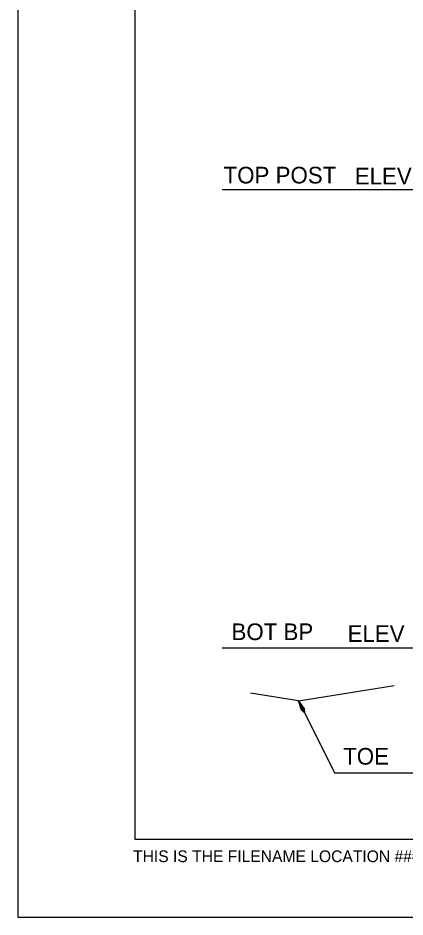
# Model space of a CAD drawing. Extents: x -100000 to -98300, y -100000 to -98900.
# Drawn here: x -100000 to -99752, y -100000 to -99423 of the extents above; entities that cross this region are included whole.
import ezdxf

# ---------------------------------------------------------------- set-up
doc = ezdxf.new("R2010")
doc.units = 0
for name, color, linetype in [('#plot_border', 7, 'Continuous'), ('#plot_shape', 7, 'Continuous'), ('Level 50', 7, 'Continuous'), ('Level 51', 7, 'Continuous'), ('P_ODOT_PLAN_Border', 7, 'Continuous')]:
    doc.layers.add(name, color=color, linetype=linetype)

msp = doc.modelspace()

# ---------------------------------------------------------------- linework, layer by layer
at = {"layer": '#plot_shape'}
msp.add_lwpolyline([(-100000, -100000), (-98300, -100000), (-98300, -98900), (-100000, -98900)], close=True, dxfattribs=at)
at = {"layer": 'Level 50'}
for q in [(-99758.62, -99851.24), (-99850.77, -99856.21)]:
    msp.add_line((-99820.05, -99861.19), q, dxfattribs=at)
at = {"layer": 'Level 51'}
for p, q in [((-99668.47, -99532.98), (-99869.1, -99532.98)), ((-99869.1, -99827.22), (-99667.24, -99827.22)), ((-99820.05, -99861.19), (-99796.74, -99907.56)), ((-99667.87, -99907.56), (-99796.74, -99907.56))]:
    msp.add_line(p, q, dxfattribs=at)
for points in [[(-99816.23, -99868.86), (-99820.05, -99861.2), (-99816.47, -99866.39), (-99816.23, -99868.86), (-99818.06, -99867.18), (-99820.05, -99861.2)], [(-99819.58, -99862.16), (-99816.39, -99866.55)], [(-99819.58, -99862.16), (-99817.83, -99867.26)], [(-99819.18, -99862.96), (-99816.39, -99866.94)], [(-99819.18, -99862.96), (-99817.51, -99867.5)], [(-99818.78, -99863.75), (-99816.39, -99867.34)], [(-99818.78, -99863.75), (-99817.35, -99867.82)], [(-99818.38, -99864.55), (-99816.39, -99867.74)], [(-99818.38, -99864.55), (-99817.03, -99868.06)], [(-99817.9, -99865.51), (-99816.31, -99868.3)], [(-99817.9, -99865.51), (-99816.63, -99868.46)], [(-99817.11, -99867.1), (-99816.23, -99868.46)], [(-99817.11, -99867.1), (-99816.31, -99868.7)]]:
    msp.add_lwpolyline(points, dxfattribs=at)
at = {"layer": 'P_ODOT_PLAN_Border'}
msp.add_lwpolyline([(-99925, -99950), (-98325, -99950), (-98325, -98950), (-99925, -98950)], close=True, dxfattribs=at)

# ---------------------------------------------------------------- texts
at = {"layer": '#plot_border'}
msp.add_text('THIS IS THE FILENAME LOCATION ##############################     DD-MMM-YYYY  HH:MM     USERNAME', height=7.5, dxfattribs=at).set_placement((-99926.17, -99964.73))
at = {"layer": 'Level 50'}
for s, p in [('TOP POST', (-99868.09, -99528.89)), ('ELEV', (-99783.95, -99529.46)), ('BOT BP', (-99863.02, -99822.15)), ('ELEV', (-99788.53, -99823.31)), ('TOE', (-99791.38, -99902.13))]:
    msp.add_text(s, height=10.694, dxfattribs=at).set_placement(p)

doc.saveas('drawing.dxf')
